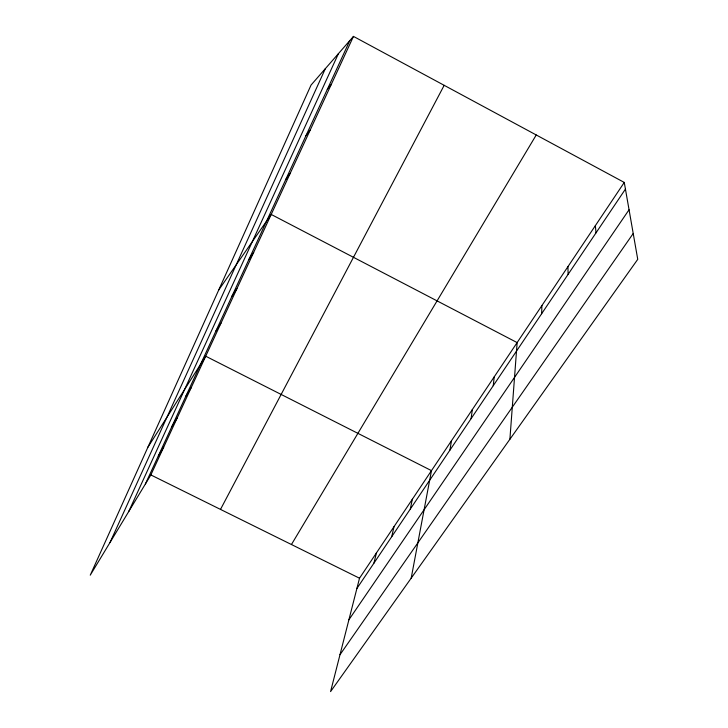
<?xml version="1.0" encoding="UTF-8"?>
<svg xmlns="http://www.w3.org/2000/svg" width="728" height="728" viewBox="0 0 728 728"><rect width="100%" height="100%" fill="white"/><g stroke="black" fill="none" stroke-linecap="round" stroke-linejoin="round"><path stroke-width="1.09" d="M541.641 313.723L541.896 305.569M509.891 439.248L517.135 342.597L271.207 214.442L218.737 289.971M493.247 385.694L494.23 376.831M471.08 418.673L472.363 409.518M449.904 450.159L451.469 440.759M411.193 578.141L431.476 470.634L205.715 356.21L147.884 447.256M410.292 509.072L412.339 499.244M391.746 536.654L394.003 526.663M373.955 563.108L376.403 552.971M624.269 182.437L359.514 578.214L330.576 691.6L637.746 259.332L624.269 182.437L353.462 36.4L311.047 85.067L90.254 575.175L150.86 474.938L353.462 36.4M110.01 542.506L325.343 68.669M128.683 511.611L338.429 53.645M145.382 484.002L349.804 40.604M220.502 509.409L444.18 85.322M291.446 544.526L536.245 134.971M158.304 455.974L163.718 447.101M171.781 426.745L177.122 418.09M185.849 396.223L191.109 387.824M215.925 330.994L220.975 323.177M232.014 296.078L236.946 288.606M356.893 588.488L625.434 189.107M248.885 259.486L253.672 252.407M348.912 619.765L629.056 209.764M339.994 654.709L633.214 233.497M285.767 179.498L290.19 173.355M305.969 135.672L310.174 130.103M327.281 89.444L331.231 84.521M150.86 474.938L359.514 578.214M595.358 225.653L596.005 232.878M567.94 266.639L568.113 274.356"/></g></svg>
